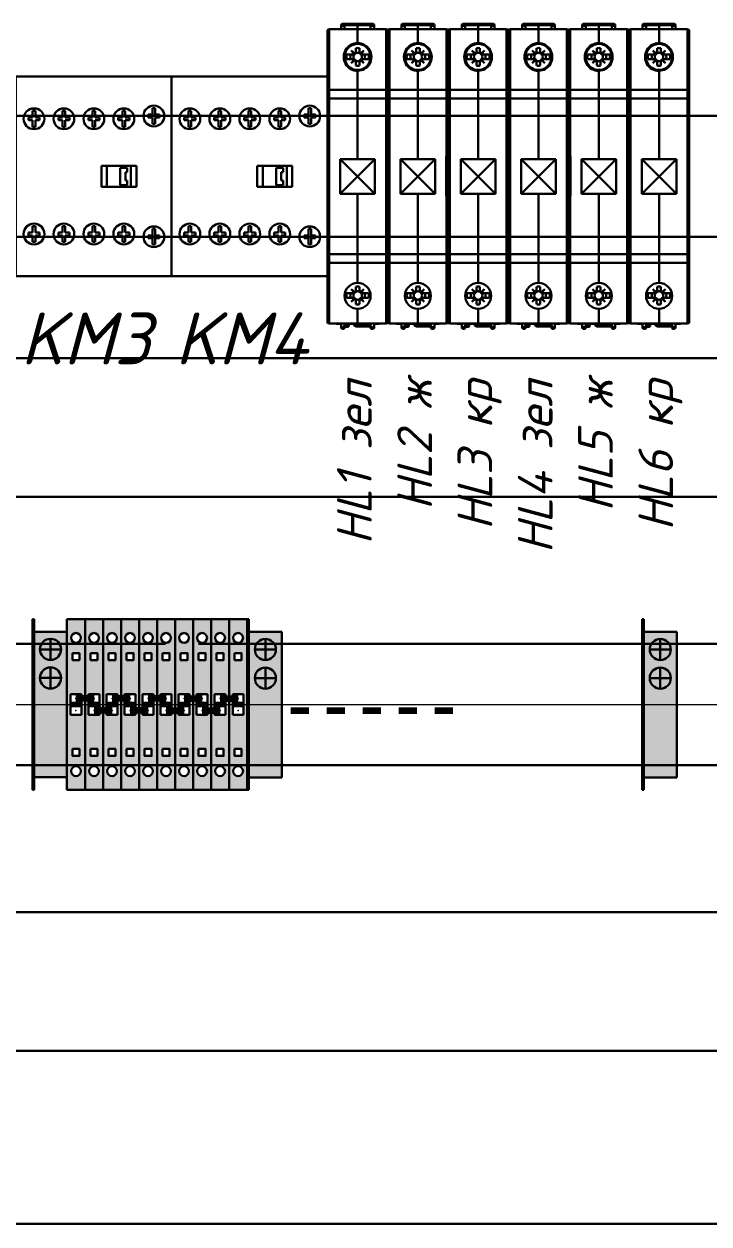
# Model space of a CAD drawing. Header units: millimetres. Extents: x 0 to 53000, y -591 to 24400.
# Drawn here: x 26089 to 26286.7, y 2275 to 2621.5 of the extents above; entities that cross this region are included whole.
import ezdxf
from ezdxf.enums import TextEntityAlignment as Align

# ---------------------------------------------------------------- set-up
doc = ezdxf.new("R2010")
doc.units = ezdxf.units.MM
for name, color, linetype, lineweight in [('КК перф 40х60', 6, 'Continuous', 30), ('Основная', 7, 'Continuous', 30), ('Перемычка', 6, 'Continuous', 140)]:
    doc.layers.add(name, color=color, linetype=linetype, lineweight=lineweight)
doc.layers.add('Привязки', color=2, linetype='Continuous', lineweight=0, plot=False, transparency=0.8)
doc.styles.add('текст', font='isocpeui.ttf')

# ---------------------------------------------------------------- blocks, each defined once
blk = doc.blocks.new('КМ')
at = {"layer": 'Основная'}
for p, q in [((0, 28.8), (0, 28.8)), ((0, 28.8), (0, 25.8)), ((0, 28.8), (1.4, 28.8)), ((0, 28.8), (0, -28.8)), ((1.4, 28.8), (1.4, 28.8)), ((43.6, 28.8), (1.4, 28.8)), ((43.6, 28.8), (43.6, 28.8)), ((45, 28.8), (43.6, 28.8)), ((45, 28.8), (45, 28.8)), ((45, 28.8), (45, 25.8)), ((0, 23.41), (0, 25.8)), ((0, 25.8), (0, 25.8)), ((45, 25.8), (45, 25.8)), ((45, 23.41), (45, 25.8)), ((0, -23.41), (0, 23.41)), ((0, 23.41), (0, 23.41)), ((0, 22.01), (0, 22.01)), ((45, 23.41), (45, 23.41)), ((45, -23.41), (45, 23.41)), ((45, 22.01), (45, 22.01)), ((4.89, 18.91), (5.69, 18.91)), ((4.89, 17.03), (4.89, 18.91)), ((4.89, 18.91), (4.89, 18.91)), ((5.69, 18.91), (5.69, 17.03)), ((5.69, 18.91), (5.69, 18.91)), ((13.53, 18.91), (14.33, 18.91)), ((13.53, 17.03), (13.53, 18.91)), ((13.53, 18.91), (13.53, 18.91)), ((14.33, 18.91), (14.33, 17.03)), ((14.33, 18.91), (14.33, 18.91)), ((22.18, 18.91), (22.98, 18.91)), ((22.18, 17.03), (22.18, 18.91)), ((22.18, 18.91), (22.18, 18.91)), ((22.98, 18.91), (22.98, 17.03)), ((22.98, 18.91), (22.98, 18.91)), ((30.82, 18.91), (31.62, 18.91)), ((30.82, 17.03), (30.82, 18.91)), ((30.82, 18.91), (30.82, 18.91)), ((31.62, 18.91), (31.62, 17.03)), ((31.62, 18.91), (31.62, 18.91)), ((38.29, 17.03), (38.29, 17.83)), ((38.29, 17.83), (39.5, 17.83)), ((38.29, 17.83), (38.29, 17.83)), ((39.5, 19.71), (40.3, 19.71)), ((39.5, 17.83), (39.5, 19.71)), ((39.5, 19.71), (39.5, 19.71)), ((39.5, 17.83), (39.5, 17.83)), ((40.3, 19.71), (40.3, 17.83)), ((40.3, 19.71), (40.3, 19.71)), ((40.3, 17.83), (41.5, 17.83)), ((40.3, 17.83), (40.3, 17.83)), ((41.5, 17.83), (41.5, 17.03)), ((41.5, 17.83), (41.5, 17.83)), ((0, 16.49), (0, 16.49)), ((3.68, 16.23), (3.68, 17.03)), ((3.68, 17.03), (4.89, 17.03)), ((3.68, 17.03), (3.68, 17.03)), ((4.89, 16.23), (3.68, 16.23)), ((3.68, 16.23), (3.68, 16.23)), ((4.89, 17.03), (4.89, 17.03)), ((4.89, 14.35), (4.89, 16.23)), ((4.89, 16.23), (4.89, 16.23)), ((5.69, 14.35), (4.89, 14.35)), ((4.89, 14.35), (4.89, 14.35)), ((5.69, 17.03), (6.89, 17.03)), ((5.69, 17.03), (5.69, 17.03)), ((6.89, 16.23), (5.69, 16.23)), ((5.69, 16.23), (5.69, 14.35)), ((5.69, 16.23), (5.69, 16.23)), ((5.69, 14.35), (5.69, 14.35)), ((6.89, 17.03), (6.89, 16.23)), ((6.89, 17.03), (6.89, 17.03)), ((6.89, 16.23), (6.89, 16.23)), ((12.33, 16.23), (12.33, 17.03)), ((12.33, 17.03), (13.53, 17.03)), ((12.33, 17.03), (12.33, 17.03)), ((13.53, 16.23), (12.33, 16.23)), ((12.33, 16.23), (12.33, 16.23)), ((13.53, 17.03), (13.53, 17.03)), ((13.53, 14.35), (13.53, 16.23)), ((13.53, 16.23), (13.53, 16.23)), ((14.33, 14.35), (13.53, 14.35)), ((13.53, 14.35), (13.53, 14.35)), ((14.33, 17.03), (15.54, 17.03)), ((14.33, 17.03), (14.33, 17.03)), ((15.54, 16.23), (14.33, 16.23)), ((14.33, 16.23), (14.33, 14.35)), ((14.33, 16.23), (14.33, 16.23)), ((14.33, 14.35), (14.33, 14.35)), ((15.54, 17.03), (15.54, 16.23)), ((15.54, 17.03), (15.54, 17.03)), ((15.54, 16.23), (15.54, 16.23)), ((20.98, 16.23), (20.98, 17.03)), ((20.98, 17.03), (22.18, 17.03)), ((20.98, 17.03), (20.98, 17.03)), ((22.18, 16.23), (20.98, 16.23)), ((20.98, 16.23), (20.98, 16.23)), ((22.18, 17.03), (22.18, 17.03)), ((22.18, 14.35), (22.18, 16.23)), ((22.18, 16.23), (22.18, 16.23)), ((22.98, 14.35), (22.18, 14.35)), ((22.18, 14.35), (22.18, 14.35)), ((22.98, 17.03), (24.18, 17.03)), ((22.98, 17.03), (22.98, 17.03)), ((24.18, 16.23), (22.98, 16.23)), ((22.98, 16.23), (22.98, 14.35)), ((22.98, 16.23), (22.98, 16.23)), ((22.98, 14.35), (22.98, 14.35)), ((24.18, 17.03), (24.18, 16.23)), ((24.18, 17.03), (24.18, 17.03)), ((24.18, 16.23), (24.18, 16.23)), ((29.62, 16.23), (29.62, 17.03)), ((29.62, 17.03), (30.82, 17.03)), ((29.62, 17.03), (29.62, 17.03)), ((30.82, 16.23), (29.62, 16.23)), ((29.62, 16.23), (29.62, 16.23)), ((30.82, 17.03), (30.82, 17.03)), ((30.82, 14.35), (30.82, 16.23)), ((30.82, 16.23), (30.82, 16.23)), ((31.62, 14.35), (30.82, 14.35)), ((30.82, 14.35), (30.82, 14.35)), ((31.62, 17.03), (32.83, 17.03)), ((31.62, 17.03), (31.62, 17.03)), ((32.83, 16.23), (31.62, 16.23)), ((31.62, 16.23), (31.62, 14.35)), ((31.62, 16.23), (31.62, 16.23)), ((31.62, 14.35), (31.62, 14.35)), ((32.83, 17.03), (32.83, 16.23)), ((32.83, 17.03), (32.83, 17.03)), ((32.83, 16.23), (32.83, 16.23)), ((39.5, 17.03), (38.29, 17.03)), ((38.29, 17.03), (38.29, 17.03)), ((39.5, 15.15), (39.5, 17.03)), ((39.5, 17.03), (39.5, 17.03)), ((40.3, 15.15), (39.5, 15.15)), ((39.5, 15.15), (39.5, 15.15)), ((41.5, 17.03), (40.3, 17.03)), ((40.3, 17.03), (40.3, 15.15)), ((40.3, 17.03), (40.3, 17.03)), ((40.3, 15.15), (40.3, 15.15)), ((41.5, 17.03), (41.5, 17.03)), ((45, 16.49), (45, 16.49)), ((24.75, -3.04), (24.75, 3.04)), ((34.84, 3.04), (24.75, 3.04)), ((26.33, -3.04), (26.33, 3.04)), ((32.19, 2.5), (30.18, 2.51)), ((30.18, 2.51), (30.18, 2.51)), ((30.18, 2.51), (30.18, -2.5)), ((31.68, -1.21), (31.68, 1.19)), ((31.68, 1.19), (32.19, 1.19)), ((31.68, 1.19), (31.68, 1.19)), ((32.19, 2.5), (32.19, 2.5)), ((32.19, 1.19), (32.19, 2.5)), ((32.19, 1.19), (32.19, 1.19)), ((33.23, 3.04), (33.23, -3.04)), ((34.84, 3.04), (34.84, -3.04)), ((24.75, -3.04), (34.84, -3.04)), ((24.75, -3.04), (24.75, -3.04)), ((26.33, -3.04), (26.33, -3.04)), ((32.19, -2.52), (30.18, -2.5)), ((30.18, -2.5), (30.18, -2.5)), ((32.19, -1.21), (31.68, -1.21)), ((31.68, -1.21), (31.68, -1.21)), ((32.19, -2.52), (32.19, -1.21)), ((32.19, -1.21), (32.19, -1.21)), ((32.19, -2.52), (32.19, -2.52)), ((33.23, -3.04), (33.23, -3.04)), ((34.84, -3.04), (34.84, -3.04)), ((0, -16.49), (0, -16.49)), ((3.68, -17.04), (3.68, -16.24)), ((3.68, -16.24), (4.89, -16.24)), ((3.68, -16.24), (3.68, -16.24)), ((4.89, -17.04), (3.68, -17.04)), ((3.68, -17.04), (3.68, -17.04)), ((4.89, -14.36), (5.69, -14.36)), ((4.89, -16.24), (4.89, -14.36)), ((4.89, -14.36), (4.89, -14.36)), ((4.89, -16.24), (4.89, -16.24)), ((4.89, -18.92), (4.89, -17.04)), ((4.89, -17.04), (4.89, -17.04)), ((5.69, -14.36), (5.69, -16.24)), ((5.69, -14.36), (5.69, -14.36)), ((5.69, -16.24), (6.89, -16.24)), ((5.69, -16.24), (5.69, -16.24)), ((6.89, -17.04), (5.69, -17.04)), ((5.69, -17.04), (5.69, -18.92)), ((5.69, -17.04), (5.69, -17.04)), ((6.89, -16.24), (6.89, -17.04)), ((6.89, -16.24), (6.89, -16.24)), ((6.89, -17.04), (6.89, -17.04)), ((12.33, -17.04), (12.33, -16.24)), ((12.33, -16.24), (13.53, -16.24)), ((12.33, -16.24), (12.33, -16.24)), ((13.53, -17.04), (12.33, -17.04)), ((12.33, -17.04), (12.33, -17.04)), ((13.53, -14.36), (14.33, -14.36)), ((13.53, -16.24), (13.53, -14.36)), ((13.53, -14.36), (13.53, -14.36)), ((13.53, -16.24), (13.53, -16.24)), ((13.53, -18.92), (13.53, -17.04)), ((13.53, -17.04), (13.53, -17.04)), ((14.33, -14.36), (14.33, -16.24)), ((14.33, -14.36), (14.33, -14.36)), ((14.33, -16.24), (15.54, -16.24)), ((14.33, -16.24), (14.33, -16.24)), ((15.54, -17.04), (14.33, -17.04)), ((14.33, -17.04), (14.33, -18.92)), ((14.33, -17.04), (14.33, -17.04)), ((15.54, -16.24), (15.54, -17.04)), ((15.54, -16.24), (15.54, -16.24)), ((15.54, -17.04), (15.54, -17.04)), ((20.98, -17.04), (20.98, -16.24)), ((20.98, -16.24), (22.18, -16.24)), ((20.98, -16.24), (20.98, -16.24)), ((22.18, -17.04), (20.98, -17.04)), ((20.98, -17.04), (20.98, -17.04)), ((22.18, -14.36), (22.98, -14.36)), ((22.18, -16.24), (22.18, -14.36)), ((22.18, -14.36), (22.18, -14.36)), ((22.18, -16.24), (22.18, -16.24)), ((22.18, -18.92), (22.18, -17.04)), ((22.18, -17.04), (22.18, -17.04)), ((22.98, -14.36), (22.98, -16.24)), ((22.98, -14.36), (22.98, -14.36)), ((22.98, -16.24), (24.18, -16.24)), ((22.98, -16.24), (22.98, -16.24)), ((24.18, -17.04), (22.98, -17.04)), ((22.98, -17.04), (22.98, -18.92)), ((22.98, -17.04), (22.98, -17.04)), ((24.18, -16.24), (24.18, -17.04)), ((24.18, -16.24), (24.18, -16.24)), ((24.18, -17.04), (24.18, -17.04)), ((29.62, -17.04), (29.62, -16.24)), ((29.62, -16.24), (30.82, -16.24)), ((29.62, -16.24), (29.62, -16.24)), ((30.82, -17.04), (29.62, -17.04)), ((29.62, -17.04), (29.62, -17.04)), ((30.82, -14.36), (31.62, -14.36)), ((30.82, -16.24), (30.82, -14.36)), ((30.82, -14.36), (30.82, -14.36)), ((30.82, -16.24), (30.82, -16.24)), ((30.82, -18.92), (30.82, -17.04)), ((30.82, -17.04), (30.82, -17.04)), ((31.62, -14.36), (31.62, -16.24)), ((31.62, -14.36), (31.62, -14.36)), ((31.62, -16.24), (32.83, -16.24)), ((31.62, -16.24), (31.62, -16.24)), ((32.83, -17.04), (31.62, -17.04)), ((31.62, -17.04), (31.62, -18.92)), ((31.62, -17.04), (31.62, -17.04)), ((32.83, -16.24), (32.83, -17.04)), ((32.83, -16.24), (32.83, -16.24)), ((32.83, -17.04), (32.83, -17.04)), ((38.29, -17.83), (38.29, -17.03)), ((38.29, -17.03), (39.5, -17.03)), ((38.29, -17.03), (38.29, -17.03)), ((38.29, -17.83), (38.29, -17.03)), ((38.29, -17.03), (39.5, -17.03)), ((38.29, -17.03), (38.29, -17.03)), ((39.5, -15.15), (40.3, -15.15)), ((39.5, -17.03), (39.5, -15.15)), ((39.5, -15.15), (39.5, -15.15)), ((39.5, -15.15), (40.3, -15.15)), ((39.5, -17.03), (39.5, -15.15)), ((39.5, -15.15), (39.5, -15.15)), ((39.5, -17.03), (39.5, -17.03)), ((39.5, -17.03), (39.5, -17.03)), ((40.3, -15.15), (40.3, -17.03)), ((40.3, -15.15), (40.3, -15.15)), ((40.3, -15.15), (40.3, -17.03)), ((40.3, -15.15), (40.3, -15.15)), ((40.3, -17.03), (41.5, -17.03)), ((40.3, -17.03), (40.3, -17.03)), ((40.3, -17.03), (41.5, -17.03)), ((40.3, -17.03), (40.3, -17.03)), ((41.5, -17.03), (41.5, -17.83)), ((41.5, -17.03), (41.5, -17.03)), ((41.5, -17.03), (41.5, -17.83)), ((41.5, -17.03), (41.5, -17.03)), ((45, -16.49), (45, -16.49)), ((0, -17.5), (0, -17.5)), ((5.69, -18.92), (4.89, -18.92)), ((4.89, -18.92), (4.89, -18.92)), ((5.69, -18.92), (5.69, -18.92)), ((14.33, -18.92), (13.53, -18.92)), ((13.53, -18.92), (13.53, -18.92)), ((14.33, -18.92), (14.33, -18.92)), ((22.98, -18.92), (22.18, -18.92)), ((22.18, -18.92), (22.18, -18.92)), ((22.98, -18.92), (22.98, -18.92)), ((31.62, -18.92), (30.82, -18.92)), ((30.82, -18.92), (30.82, -18.92)), ((31.62, -18.92), (31.62, -18.92)), ((39.5, -17.83), (38.29, -17.83)), ((38.29, -17.83), (38.29, -17.83)), ((39.5, -17.83), (38.29, -17.83)), ((38.29, -17.83), (38.29, -17.83)), ((39.5, -19.71), (39.5, -17.83)), ((39.5, -17.83), (39.5, -17.83)), ((39.5, -19.71), (39.5, -17.83)), ((39.5, -17.83), (39.5, -17.83)), ((40.3, -19.71), (39.5, -19.71)), ((39.5, -19.71), (39.5, -19.71)), ((40.3, -19.71), (39.5, -19.71)), ((39.5, -19.71), (39.5, -19.71)), ((41.5, -17.83), (40.3, -17.83)), ((40.3, -17.83), (40.3, -19.71)), ((40.3, -17.83), (40.3, -17.83)), ((41.5, -17.83), (40.3, -17.83)), ((40.3, -17.83), (40.3, -19.71)), ((40.3, -17.83), (40.3, -17.83)), ((40.3, -19.71), (40.3, -19.71)), ((40.3, -19.71), (40.3, -19.71)), ((41.5, -17.83), (41.5, -17.83)), ((41.5, -17.83), (41.5, -17.83)), ((45, -17.5), (45, -17.5)), ((0, -22.01), (0, -22.01)), ((0, -25.8), (0, -23.41)), ((0, -23.41), (0, -23.41)), ((45, -22.01), (45, -22.01)), ((45, -23.41), (45, -23.41)), ((45, -25.8), (45, -23.41)), ((0, -25.8), (0, -28.8)), ((0, -25.8), (0, -25.8)), ((45, -25.8), (45, -25.8)), ((45, -25.8), (45, -28.8)), ((0, -28.8), (0, -28.8)), ((0, -28.8), (1.4, -28.8)), ((43.6, -28.8), (1.4, -28.8)), ((1.4, -28.8), (1.4, -28.8)), ((43.6, -28.8), (43.6, -28.8)), ((45, -28.8), (43.6, -28.8)), ((45, -28.8), (45, -28.8))]:
    blk.add_line(p, q, dxfattribs=at)
for centre, start, end in [((5.29, 16.63), 0, 180), ((13.93, 16.63), 0, 180), ((22.58, 16.63), 0, 180), ((31.22, 16.63), 0, 180), ((39.9, 17.43), 90, 180), ((39.9, 17.43), 180, 0), ((39.9, 17.43), 0, 90), ((5.29, 16.63), 180, 270), ((5.29, 16.63), 270, 0), ((13.93, 16.63), 180, 270), ((13.93, 16.63), 270, 0), ((22.58, 16.63), 180, 270), ((22.58, 16.63), 270, 0), ((31.22, 16.63), 180, 270), ((31.22, 16.63), 270, 0), ((5.29, -16.64), 0, 180), ((13.93, -16.64), 90, 180), ((13.93, -16.64), 0, 90), ((22.58, -16.64), 90, 180), ((22.58, -16.64), 0, 90), ((31.22, -16.64), 0, 180), ((5.29, -16.64), 180, 270), ((5.29, -16.64), 270, 0), ((13.93, -16.64), 180, 0), ((22.58, -16.64), 180, 0), ((31.22, -16.64), 180, 270), ((31.22, -16.64), 270, 0), ((39.9, -17.43), 90, 180), ((39.9, -17.43), 0, 180), ((39.9, -17.43), 0, 90), ((39.9, -17.43), 180, 270), ((39.9, -17.43), 270, 0)]:
    blk.add_arc(centre, 3, start, end, dxfattribs=at)
at = {"layer": 'Основная', "style": 'текст'}
blk.add_attdef('№', text='', height=20, dxfattribs=at).set_placement((20.14, -46.8), align=Align.MIDDLE_CENTER)
blk = doc.blocks.new('1P Лампа Din')
at = {"layer": 'Основная', "color": 7, "linetype": 'Continuous'}
for p, q in [((0, 42.2), (0, 6.61)), ((0.2, 42.4), (0.49, 42.4)), ((0.49, 5.74), (0.49, 42.5)), ((16.91, 42.5), (0.49, 42.5)), ((4.25, 44), (3.95, 43.83)), ((3.95, 42.5), (3.95, 43.83)), ((4.25, 43.5), (3.95, 43.26)), ((4.25, 43.5), (4.25, 44)), ((13.15, 44), (4.25, 44)), ((4.25, 43.5), (4.65, 43.5)), ((4.95, 42.5), (4.95, 43.7)), ((8.7, 42.5), (8.7, 44)), ((8.7, 38.47), (8.7, 42.5)), ((12.45, 42.5), (12.45, 44)), ((12.75, 43.5), (13.45, 43.5)), ((13.45, 43.83), (13.15, 44)), ((13.45, 42.5), (13.45, 43.83)), ((16.91, 5.74), (16.91, 42.5)), ((17.2, 42.4), (16.91, 42.4)), ((17.4, -42.2), (17.4, 42.2)), ((8.7, 38.42), (8.7, 38.47)), ((8.7, 38.42), (8.7, 38.25)), ((5.52, 35.15), (7.7, 35.15)), ((6.88, 36.32), (7.8, 35.26)), ((7.87, 35.46), (6.88, 36.32)), ((7.8, 35.26), (7.9, 35.37)), ((8.18, 35.63), (8.18, 37.02)), ((9.22, 37.02), (9.22, 35.64)), ((9.5, 35.37), (9.6, 35.26)), ((10.52, 36.32), (9.53, 35.46)), ((9.6, 35.26), (10.52, 36.32)), ((9.69, 35.15), (11.89, 35.15)), ((7.71, 33.85), (5.52, 33.85)), ((6.09, 31.51), (6.33, 31.51)), ((7.8, 33.74), (6.88, 32.68)), ((6.88, 32.68), (7.89, 33.55)), ((7.91, 33.63), (7.8, 33.74)), ((8.18, 33.36), (8.18, 31.98)), ((9.22, 33.36), (9.22, 31.98)), ((9.6, 33.74), (9.5, 33.63)), ((9.53, 33.54), (10.52, 32.68)), ((10.52, 32.68), (9.6, 33.74)), ((11.89, 33.85), (9.69, 33.85)), ((8.7, 30.73), (7.8, 30.67)), ((8.7, 30.65), (8.08, 30.6)), ((8.7, 30.75), (8.7, 30.73)), ((8.7, 30.65), (8.7, 30.73)), ((8.7, 30.5), (8.7, 30.65)), ((8.7, 30.65), (9.5, 30.65)), ((8.7, 5), (8.7, 30.5)), ((10.08, 30.81), (9.63, 30.81)), ((0.2, 25), (0.49, 25)), ((16.91, 25), (0.49, 25)), ((17.2, 25), (16.91, 25)), ((0.2, 22.4), (0.49, 22.4)), ((16.91, 22.5), (0.49, 22.5)), ((17.2, 22.4), (16.91, 22.4)), ((0, -6.61), (0, 6.61)), ((0.5, -5.73), (0.5, 5.73)), ((16.9, 5.73), (16.9, -5.73)), ((0, -6.61), (0, -42.2)), ((0.49, -42.5), (0.49, -5.74)), ((8.7, -30.75), (8.7, -5)), ((16.91, -42.5), (16.91, -5.74)), ((0.2, -22.4), (0.49, -22.4)), ((16.91, -22.5), (0.49, -22.5)), ((17.2, -22.4), (16.91, -22.4)), ((0.2, -25), (0.49, -25)), ((16.91, -25), (0.49, -25)), ((17.2, -25), (16.91, -25)), ((5.51, -33.75), (7.7, -33.75)), ((7.87, -33.44), (6.88, -32.58)), ((6.88, -32.58), (7.8, -33.64)), ((7.8, -33.64), (7.9, -33.53)), ((8.18, -33.26), (8.18, -31.88)), ((9.22, -33.26), (9.22, -31.88)), ((9.49, -33.53), (9.6, -33.64)), ((10.52, -32.58), (9.51, -33.45)), ((9.6, -33.64), (10.52, -32.58)), ((9.69, -33.75), (11.88, -33.75)), ((7.7, -35.05), (5.51, -35.05)), ((7.8, -35.16), (6.88, -36.22)), ((6.88, -36.22), (7.87, -35.36)), ((7.9, -35.27), (7.8, -35.16)), ((8.18, -36.92), (8.18, -35.54)), ((9.22, -35.53), (9.22, -36.92)), ((9.6, -35.16), (9.5, -35.27)), ((9.53, -35.36), (10.52, -36.22)), ((10.52, -36.22), (9.6, -35.16)), ((11.88, -35.05), (9.7, -35.05)), ((8.7, -42.5), (8.7, -38.25)), ((0.2, -42.4), (0.49, -42.4)), ((16.91, -42.5), (0.49, -42.5)), ((2.55, -42.6), (2.55, -42.5)), ((2.55, -42.6), (3.95, -42.6)), ((3.95, -43.83), (3.95, -42.5)), ((4.25, -43.5), (3.95, -43.26)), ((4.25, -44), (3.95, -43.83)), ((4.65, -43.5), (4.25, -43.5)), ((4.25, -44), (4.25, -43.5)), ((4.65, -44), (4.25, -44)), ((4.95, -43.7), (4.95, -42.5)), ((5.82, -43.48), (4.95, -43.49)), ((6.12, -42.5), (6.12, -43.18)), ((7.66, -42.6), (6.12, -42.6)), ((7.66, -42.5), (7.66, -42.81)), ((8.33, -43.31), (12.45, -43.38)), ((12.45, -42.5), (12.45, -43.7)), ((13.15, -43.5), (12.75, -43.5)), ((13.15, -44), (12.75, -44)), ((13.15, -43.5), (13.45, -43.26)), ((13.15, -44), (13.15, -43.5)), ((13.15, -44), (13.45, -43.83)), ((13.45, -43.83), (13.45, -42.5)), ((14.85, -42.6), (13.45, -42.6)), ((14.85, -42.6), (14.85, -42.5)), ((17.2, -42.4), (16.91, -42.4))]:
    blk.add_line(p, q, dxfattribs=at)
at = {"layer": 'Основная', "color": 9, "linetype": 'Continuous'}
for p, q in [((4.65, 43.5), (4.65, 44)), ((12.45, 43.7), (4.95, 43.7)), ((12.75, 44), (12.75, 43.5)), ((8.7, 38.43), (8.35, 38.43)), ((6.93, 31), (6.82, 31)), ((7.41, 30.77), (7.34, 30.77)), ((8.89, 30.59), (8.7, 30.59)), ((0.2, -0.96), (0.2, 0.96)), ((2.85, -42.6), (2.85, -42.5)), ((4.65, -44), (4.65, -43.5)), ((5.82, -43.18), (4.95, -43.19)), ((5.82, -42.5), (5.82, -43.18)), ((5.82, -43.18), (6.12, -43.18)), ((5.82, -43.48), (5.82, -43.18)), ((6.5, -42.6), (6.5, -42.5)), ((7.9, -42.81), (7.66, -42.81)), ((7.9, -42.5), (7.9, -42.81)), ((7.9, -42.81), (12.45, -42.88)), ((12.75, -43.5), (12.75, -44)), ((14.55, -42.6), (14.55, -42.5))]:
    blk.add_line(p, q, dxfattribs=at)
at = {"layer": 'Основная'}
for p, q in [((16.91, -42.5), (16.91, 42.5)), ((3.7, -5), (3.7, 5)), ((3.7, 5), (8.7, 5)), ((3.7, -5), (13.7, 5)), ((3.7, 5), (13.7, -5)), ((8.7, 5), (13.7, 5)), ((13.7, 5), (13.7, -5)), ((13.7, -5), (3.7, -5))]:
    blk.add_line(p, q, dxfattribs=at)
at = {"layer": 'Основная', "color": 7, "linetype": 'Continuous'}
for points in [[(6.94, 31.02), (6.91, 31.04), (6.87, 31.06), (6.84, 31.08), (6.82, 31.1), (6.79, 31.12), (6.77, 31.14), (6.75, 31.15), (6.73, 31.16), (6.72, 31.18), (6.7, 31.19), (6.69, 31.2), (6.68, 31.2), (6.68, 31.21), (6.67, 31.21), (6.67, 31.21)], [(7.46, 30.77), (7.4, 30.8), (7.34, 30.82), (7.28, 30.85), (7.22, 30.87), (7.17, 30.9), (7.12, 30.92), (7.07, 30.95), (7.02, 30.97), (6.98, 31), (6.94, 31.02)], [(7.61, 30.72), (7.53, 30.75), (7.46, 30.77)], [(8.7, 30.55), (8.61, 30.55), (8.5, 30.55), (8.4, 30.56), (8.3, 30.57), (8.2, 30.58), (8.1, 30.6), (8.01, 30.62), (7.92, 30.63), (7.84, 30.65), (7.76, 30.68), (7.68, 30.7), (7.61, 30.72)], [(0.03, 1.45), (0.06, 1.39), (0.12, 1.24), (0.17, 1.08), (0.21, 0.93), (0.24, 0.77), (0.26, 0.62), (0.28, 0.46), (0.29, 0.31), (0.3, 0.15), (0.3, 0)], [(0.3, 0), (0.3, -0.14), (0.29, -0.3), (0.28, -0.46), (0.26, -0.62), (0.24, -0.77), (0.21, -0.93), (0.17, -1.08), (0.12, -1.23), (0.06, -1.39), (0.03, -1.45)], [(7.66, -42.81), (7.66, -42.83), (7.66, -42.88), (7.68, -42.93), (7.7, -42.98), (7.72, -43.03), (7.76, -43.08), (7.8, -43.12), (7.85, -43.16), (7.9, -43.2), (7.96, -43.23), (8.02, -43.26), (8.09, -43.28), (8.16, -43.3), (8.23, -43.31), (8.31, -43.31), (8.33, -43.31)]]:
    blk.add_lwpolyline(points, dxfattribs=at)
blk.add_circle((8.7, -34.5), 3.75, dxfattribs=at)
for centre, radius, start, end in [((0.2, 42.2), 0.2, 90, 180), ((0.2, 42.2), 0.2, 98.0214, 100.1321), ((4.65, 43.7), 0.3, 0, 90), ((17.2, 42.2), 0.2, 0, 90), ((8.7, 34.5), 3.75, 270, 237.5106), ((8.7, 34.5), 3.25, 168.463, 191.537), ((8.7, 34.5), 2.12, 162.1391, 197.8609), ((8.7, 34.5), 1.22, 147.8061, 180), ((7.7, 35.35), 0.2, 270, 45.4387), ((7.99, 35.63), 0.2, 225.4387, 0), ((8.7, 34.5), 1.22, 65.0308, 114.9692), ((8.7, 34.5), 2.58, 78.463, 101.537), ((9.41, 35.64), 0.2, 180, 314.427), ((9.69, 35.35), 0.2, 134.427, 270), ((8.7, 34.5), 1.22, 327.8061, 32.1939), ((8.7, 34.5), 2.12, 342.1391, 17.8609), ((8.7, 34.5), 3.25, 348.4677, 11.5323), ((8.7, 34.5), 3.75, 237.5102, 270), ((8.7, 34.5), 1.22, 180, 212.1939), ((7.71, 33.65), 0.2, 313.0821, 90), ((7.99, 33.36), 0.2, 0, 133.0821), ((8.7, 34.5), 1.22, 245.0308, 294.9692), ((8.7, 34.5), 2.58, 258.463, 281.537), ((9.41, 33.36), 0.2, 45.573, 180), ((9.69, 33.65), 0.2, 90, 225.573), ((0.2, 22.2), 0.2, 90, 180), ((17.2, 22.2), 0.2, 0, 90), ((0.2, -22.2), 0.2, 180, 270), ((17.2, -22.2), 0.2, 270, 0), ((8.7, -34.4), 3.25, 168.4677, 191.5323), ((8.7, -34.4), 2.12, 162.1391, 197.8609), ((8.7, -34.4), 1.22, 147.8061, 212.1939), ((7.7, -33.55), 0.2, 270, 45.573), ((7.99, -33.26), 0.2, 225.573, 0), ((8.7, -34.4), 1.22, 65.0308, 114.9692), ((8.7, -34.4), 2.58, 78.463, 101.537), ((9.41, -33.26), 0.2, 180, 313.0821), ((9.69, -33.55), 0.2, 133.0821, 270), ((8.7, -34.4), 1.22, 0, 32.1939), ((8.7, -34.4), 1.22, 327.8061, 0), ((8.7, -34.4), 2.12, 342.1391, 17.8609), ((8.7, -34.4), 3.25, 348.463, 11.537), ((7.7, -35.25), 0.2, 314.427, 90), ((7.99, -35.54), 0.2, 0, 134.427), ((8.7, -34.4), 1.22, 245.0308, 294.9692), ((8.7, -34.4), 2.58, 258.463, 281.537), ((9.41, -35.53), 0.2, 45.4387, 180), ((9.7, -35.25), 0.2, 90, 225.4387), ((0.2, -42.2), 0.2, 180, 270), ((4.65, -43.7), 0.3, 270, 0), ((5.82, -43.18), 0.3, 270.5773, 0.0001), ((12.75, -43.7), 0.3, 180, 270), ((17.2, -42.2), 0.2, 270, 0)]:
    blk.add_arc(centre, radius, start, end, dxfattribs=at)
at = {"layer": 'Основная', "color": 9, "linetype": 'Continuous'}
for centre, radius, start, end in [((8.66, 33.99), 3.43, 248.4437, 251.0613), ((8.72, 34.26), 3.71, 269.0949, 269.6269), ((-3.27, 0.06), 3.63, 25.1846, 25.5893), ((-3.27, -0.06), 3.63, 334.4106, 334.8154)]:
    blk.add_arc(centre, radius, start, end, dxfattribs=at)
at = {"layer": 'Основная', "color": 7, "linetype": 'Continuous'}
for centre, major_axis, ratio, start_param, end_param in [((4.65, 43.08), (0, 0.424), 0.707107, -1.570796, 0), ((12.75, 43.08), (0, -0.424), 0.707107, 3.141593, 4.712389), ((8.7, 34.48), (-0.96, 3.84), 0.999989, -0.244062, 2.364686), ((8.7, 34.48), (0, 4.02), 0.99999, 0, 3.141593), ((8.7, 34.48), (0, 3.98), 0.999992, -3.141593, 0), ((8.7, 34.48), (0.49, 3.9), 0.999992, -2.464465, 0.123964), ((8.69, 34.14), (0.08, 3.61), 0.995002, 2.648644, 2.797291), ((4.65, -43.08), (0, 0.424), 0.707107, 3.141593, 4.712389), ((12.75, -43.08), (0, -0.424), 0.707107, -1.570796, 0)]:
    blk.add_ellipse(centre, major_axis=major_axis, ratio=ratio, start_param=start_param, end_param=end_param, dxfattribs=at)
for points, knots in [([(6.33, 31.51), (6.33, 31.51), (6.33, 31.51), (6.32, 31.51), (6.32, 31.5), (6.32, 31.5), (6.32, 31.49), (6.32, 31.49), (6.32, 31.48), (6.33, 31.47), (6.35, 31.45), (6.37, 31.42), (6.4, 31.39), (6.43, 31.36), (6.47, 31.32), (6.54, 31.26), (6.64, 31.19), (6.77, 31.09), (6.87, 31.03), (6.93, 31)], [0, 0, 0, 0, 0.007018, 0.012553, 0.017389, 0.022644, 0.029231, 0.037639, 0.048102, 0.06074, 0.092744, 0.133867, 0.184095, 0.243299, 0.311264, 0.3877, 0.564453, 0.769976, 1, 1, 1, 1]), ([(6.69, 31.34), (6.64, 31.36), (6.58, 31.39), (6.5, 31.44), (6.45, 31.46), (6.41, 31.48), (6.38, 31.5), (6.35, 31.51), (6.34, 31.51), (6.33, 31.51)], [0, 0, 0, 0, 0.379747, 0.538845, 0.676267, 0.791342, 0.883621, 0.952977, 1, 1, 1, 1]), ([(7.54, 30.72), (7.54, 30.72), (7.53, 30.72), (7.52, 30.72), (7.51, 30.72), (7.48, 30.73), (7.46, 30.74), (7.44, 30.74), (7.4, 30.75), (7.36, 30.77), (7.3, 30.79), (7.25, 30.81), (7.19, 30.83), (7.12, 30.86), (7.02, 30.9), (6.91, 30.95), (6.8, 31.01), (6.73, 31.05), (6.7, 31.07)], [0, 0, 0, 0, 0.005458, 0.013291, 0.03389, 0.058559, 0.085593, 0.114115, 0.143649, 0.204724, 0.267565, 0.331589, 0.39648, 0.46205, 0.594753, 0.729025, 0.864326, 1, 1, 1, 1]), ([(7.41, 30.77), (7.42, 30.77), (7.43, 30.76), (7.46, 30.75), (7.48, 30.75), (7.49, 30.74), (7.5, 30.74), (7.51, 30.73), (7.52, 30.73), (7.53, 30.73), (7.53, 30.72), (7.53, 30.72), (7.54, 30.72), (7.54, 30.72), (7.54, 30.72), (7.54, 30.72), (7.54, 30.72), (7.54, 30.72), (7.54, 30.72), (7.54, 30.72)], [0, 0, 0, 0, 0.177438, 0.349744, 0.514857, 0.593714, 0.669295, 0.740714, 0.806733, 0.865693, 0.915298, 0.935731, 0.952732, 0.965958, 0.975151, 0.98038, 0.983704, 0.989826, 1, 1, 1, 1]), ([(9.63, 30.81), (9.62, 30.81), (9.6, 30.81), (9.57, 30.8), (9.54, 30.8), (9.47, 30.79), (9.39, 30.78), (9.27, 30.76), (9.13, 30.75), (8.94, 30.73), (8.8, 30.73), (8.7, 30.73)], [0, 0, 0, 0, 0.023304, 0.05548, 0.095738, 0.143181, 0.255996, 0.387171, 0.531126, 0.683471, 1, 1, 1, 1]), ([(8.7, 30.65), (8.76, 30.65), (8.88, 30.65), (9.06, 30.66), (9.2, 30.68), (9.31, 30.7), (9.38, 30.72), (9.45, 30.73), (9.5, 30.75), (9.54, 30.76), (9.56, 30.77), (9.58, 30.77), (9.6, 30.78), (9.62, 30.79), (9.63, 30.79), (9.64, 30.8), (9.64, 30.8), (9.64, 30.8), (9.64, 30.8), (9.64, 30.81), (9.64, 30.81), (9.64, 30.81), (9.63, 30.81), (9.63, 30.81), (9.63, 30.81)], [0, 0, 0, 0, 0.186183, 0.368913, 0.543145, 0.625037, 0.702028, 0.772811, 0.835875, 0.863994, 0.889549, 0.912325, 0.932118, 0.948739, 0.962035, 0.971902, 0.975546, 0.978354, 0.981777, 0.98313, 0.984932, 0.987454, 0.990789, 1, 1, 1, 1]), ([(8.7, 30.59), (8.72, 30.59), (8.76, 30.59), (8.8, 30.59), (8.82, 30.59)], [0, 0, 0, 0, 0.516289, 1, 1, 1, 1]), ([(8.82, 30.59), (8.9, 30.59), (9.07, 30.59), (9.4, 30.63), (9.82, 30.72), (10.3, 30.89), (10.61, 31.05), (10.76, 31.14)], [0, 0, 0, 0, 0.121776, 0.244126, 0.491017, 0.74288, 1, 1, 1, 1]), ([(0, 24.99), (0, 24.99), (0, 24.99), (0, 24.99), (0.01, 24.99), (0.02, 24.99), (0.02, 24.99), (0.03, 24.99), (0.05, 24.99), (0.06, 24.99), (0.09, 25), (0.12, 25), (0.16, 25), (0.19, 25), (0.2, 25)], [0, 0, 0, 0, 0.005895, 0.020644, 0.044651, 0.077778, 0.119734, 0.170138, 0.228512, 0.294299, 0.445542, 0.618083, 0.805291, 1, 1, 1, 1]), ([(17.4, 24.99), (17.4, 24.99), (17.4, 24.99), (17.4, 24.99), (17.39, 24.99), (17.38, 24.99), (17.38, 24.99), (17.37, 24.99), (17.35, 24.99), (17.34, 24.99), (17.31, 25), (17.28, 25), (17.24, 25), (17.21, 25), (17.2, 25)], [0, 0, 0, 0, 0.005889, 0.020641, 0.044648, 0.077774, 0.119731, 0.170135, 0.228509, 0.294297, 0.44554, 0.618082, 0.805291, 1, 1, 1, 1]), ([(0.03, 1.45), (0.02, 1.47), (0, 1.52), (0, 1.57), (0, 1.6)], [0, 0, 0, 0, 0.495069, 1, 1, 1, 1]), ([(0.03, -1.45), (0.02, -1.47), (0, -1.52), (0, -1.57), (0, -1.6)], [0, 0, 0, 0, 0.49507, 1, 1, 1, 1]), ([(0, -24.99), (0, -24.99), (0, -24.99), (0, -24.99), (0.01, -24.99), (0.02, -24.99), (0.02, -24.99), (0.03, -24.99), (0.05, -24.99), (0.06, -24.99), (0.09, -25), (0.12, -25), (0.16, -25), (0.19, -25), (0.2, -25)], [0, 0, 0, 0, 0.005895, 0.020644, 0.044651, 0.077778, 0.119734, 0.170138, 0.228512, 0.294299, 0.445542, 0.618083, 0.805291, 1, 1, 1, 1]), ([(17.4, -24.99), (17.4, -24.99), (17.4, -24.99), (17.4, -24.99), (17.39, -24.99), (17.38, -24.99), (17.38, -24.99), (17.37, -24.99), (17.35, -24.99), (17.34, -24.99), (17.31, -25), (17.28, -25), (17.24, -25), (17.21, -25), (17.2, -25)], [0, 0, 0, 0, 0.005889, 0.020641, 0.044648, 0.077774, 0.119731, 0.170135, 0.228509, 0.294297, 0.44554, 0.618082, 0.805291, 1, 1, 1, 1])]:
    blk.add_open_spline(points, degree=3, knots=knots, dxfattribs=at)
at = {"layer": 'Основная', "color": 9, "linetype": 'Continuous'}
for points, knots in [([(6.67, 31.21), (6.66, 31.22), (6.65, 31.23), (6.63, 31.25), (6.61, 31.27), (6.6, 31.28), (6.59, 31.29), (6.59, 31.3), (6.59, 31.3), (6.59, 31.31), (6.59, 31.31), (6.6, 31.31), (6.6, 31.31), (6.6, 31.31)], [0, 0, 0, 0, 0.240117, 0.4434, 0.609549, 0.738805, 0.832444, 0.867128, 0.895132, 0.918769, 0.941698, 0.967862, 1, 1, 1, 1]), ([(6.6, 31.31), (6.6, 31.31), (6.61, 31.31), (6.63, 31.31), (6.65, 31.3), (6.69, 31.29), (6.73, 31.27), (6.79, 31.25), (6.88, 31.21), (6.95, 31.18), (7, 31.16)], [0, 0, 0, 0, 0.019291, 0.044246, 0.111993, 0.203835, 0.319392, 0.457899, 0.618335, 1, 1, 1, 1]), ([(7.4, 30.8), (7.31, 30.83), (7.16, 30.9), (6.96, 31.01), (6.81, 31.1), (6.72, 31.17), (6.69, 31.2), (6.67, 31.21)], [0, 0, 0, 0, 0.31596, 0.595391, 0.826826, 0.921237, 1, 1, 1, 1]), ([(8.67, 30.55), (8.47, 30.55), (8.09, 30.59), (7.72, 30.68), (7.54, 30.74)], [0, 0, 0, 0, 0.512397, 1, 1, 1, 1]), ([(0.01, 1.61), (0.04, 1.55), (0.09, 1.43), (0.15, 1.25), (0.21, 1.06), (0.25, 0.86), (0.28, 0.66), (0.31, 0.37), (0.31, 0.15), (0.31, 0)], [0, 0, 0, 0, 0.113595, 0.22929, 0.348496, 0.47193, 0.599594, 0.730886, 1, 1, 1, 1]), ([(0.31, 0), (0.31, -0.15), (0.31, -0.37), (0.28, -0.66), (0.25, -0.86), (0.21, -1.06), (0.15, -1.25), (0.09, -1.43), (0.04, -1.55), (0.01, -1.61)], [0, 0, 0, 0, 0.269114, 0.400406, 0.52807, 0.651504, 0.77071, 0.886405, 1, 1, 1, 1]), ([(7.9, -42.81), (7.9, -42.84), (7.91, -42.92), (7.94, -43.02), (7.99, -43.11), (8.04, -43.19), (8.11, -43.24), (8.18, -43.28), (8.25, -43.31), (8.3, -43.31), (8.33, -43.31)], [0, 0, 0, 0, 0.154622, 0.302409, 0.439693, 0.566093, 0.683071, 0.7928, 0.897644, 1, 1, 1, 1])]:
    blk.add_open_spline(points, degree=3, knots=knots, dxfattribs=at)
at = {"layer": 'Основная', "style": 'текст'}
blk.add_attdef('№', text='', height=20, dxfattribs=at).set_placement((7.75, -58.95), align=Align.MIDDLE_CENTER)
blk = doc.blocks.new('КПИ 2-2.5')
at = {"layer": 'Основная'}
for p, q in [((0, -24.65), (0, 24.65)), ((0, 24.65), (5.2, 24.65)), ((5.2, 24.65), (5.2, -24.65)), ((2.6, 3), (1.025, 3)), ((1.025, 3), (1.025, 0)), ((1.025, 0.5), (4.175, 0.5)), ((1.025, 0.5), (4.175, 0.5)), ((1.025, 0), (1.025, -3)), ((4.175, 3), (2.6, 3)), ((4.175, 3), (4.175, 0)), ((4.175, 0), (4.175, -3)), ((4.175, -0.5), (1.025, -0.5)), ((1.025, -0.5), (4.175, -0.5)), ((2.6, -3), (1.025, -3)), ((4.175, -3), (2.6, -3)), ((5.2, -24.65), (0, -24.65))]:
    blk.add_line(p, q, dxfattribs=at)
for points in [[(1.6, 14.825), (3.6, 14.825), (3.6, 12.825), (1.6, 12.825)], [(1.6, -12.825), (3.6, -12.825), (3.6, -14.825), (1.6, -14.825)]]:
    blk.add_lwpolyline(points, close=True, dxfattribs=at)
for centre in [(2.6, 19.2375), (2.6, -19.2375)]:
    blk.add_circle(centre, 1.4187, dxfattribs=at)
blk = doc.blocks.new('КПИ 2-2.5 синяя')
at = {"layer": 'Основная', "true_color": 0x22346e}
h = blk.add_hatch(color=159, dxfattribs=at)
h.dxf.hatch_style = 1
h.paths.add_polyline_path([(5.2, 24.65), (0, 24.65), (0, -24.65), (5.2, -24.65)])
h.paths.add_polyline_path([(4.17, 3), (4.17, 0), (4.17, -3), (2.6, -3), (1.03, -3), (1.03, 0), (1.03, 3), (2.6, 3)], flags=16)
h.paths.add_polyline_path([(1.6, 12.82), (1.6, 14.82), (3.6, 14.82), (3.6, 12.82)], flags=16)
h.paths.add_polyline_path([(1.18, 19.24, -1), (4.02, 19.24, -1)], flags=16)
h.paths.add_polyline_path([(3.6, -12.82), (3.6, -14.82), (1.6, -14.82), (1.6, -12.82)], flags=16)
h.paths.add_polyline_path([(4.02, -19.24, -1), (1.18, -19.24, -1)], flags=16)
at = {"layer": 'Привязки'}
for centre in [(2.6, 1.75), (2.6, -1.75)]:
    blk.add_circle(centre, 0.00000908, dxfattribs=at)
for p in [(2.6, 1.75), (2.6, 1.75), (2.6, 1.75), (2.6, 1.75), (2.6, 1.75), (2.6, 1.75), (2.6, -1.75), (2.6, -1.75), (2.6, -1.75), (2.6, -1.75), (2.6, -1.75), (2.6, -1.75)]:
    blk.add_point(p, dxfattribs=at)
at = {"layer": 'Основная'}
blk.add_blockref('КПИ 2-2.5', (0, 0), dxfattribs=at)
blk = doc.blocks.new('Стопор на DIN')
at = {"layer": 'Основная', "true_color": 0x939598}
h = blk.add_hatch(color=252, dxfattribs=at)
h.dxf.hatch_style = 1
h.paths.add_polyline_path([(0, 21), (-9.5, 21), (-9.5, -21), (0, -21)])
at = {"layer": 'Основная'}
for p, q in [((-9.5, -21), (-9.5, 21)), ((-9.5, 21), (0, 21)), ((0, 21), (0, -21)), ((-4.75, 18.97), (-4.75, 12.87)), ((-4.75, 15.92), (-7.8, 15.92)), ((-7.8, 15.92), (-1.7, 15.92)), ((-4.75, 10.71), (-4.75, 4.6)), ((-7.8, 7.66), (-1.7, 7.66)), ((-9.5, -21), (0, -21))]:
    blk.add_line(p, q, dxfattribs=at)
for centre in [(-4.75, 15.92), (-4.75, 7.66)]:
    blk.add_circle(centre, 3.05, dxfattribs=at)
blk = doc.blocks.new('Заглушка КПИ серая 1.5-2.5')
at = {"layer": 'Основная', "true_color": 0x939598}
h = blk.add_hatch(color=252, dxfattribs=at)
h.dxf.hatch_style = 1
h.paths.add_polyline_path([(0, -24.65), (0.5, -24.65), (0.5, 24.65), (0, 24.65)])
at = {"layer": 'Основная'}
for p, q in [((0, 24.65), (0, -24.65)), ((0.5, 24.65), (0, 24.65)), ((0.5, -24.65), (0.5, 24.65)), ((0, -24.65), (0.5, -24.65))]:
    blk.add_line(p, q, dxfattribs=at)
blk = doc.blocks.new('Заглушка КПИ синяя 1.5-2.5')
at = {"layer": 'Основная'}
h = blk.add_hatch(color=5, dxfattribs=at)
h.dxf.hatch_style = 1
h.paths.add_polyline_path([(0, -24.65), (0.5, -24.65), (0.5, 24.65), (0, 24.65)])
for p, q in [((0, 24.65), (0, -24.65)), ((0.5, 24.65), (0, 24.65)), ((0.5, -24.65), (0.5, 24.65)), ((0, -24.65), (0.5, -24.65))]:
    blk.add_line(p, q, dxfattribs=at)

msp = doc.modelspace()

# ---------------------------------------------------------------- linework, layer by layer
at = {"layer": 'КК перф 40х60'}
for p, q in [((26449.8403, 2525), (25979.8403, 2525.00006)), ((25979.8403, 2485), (26449.8403, 2485)), ((26214.8403, 2365), (25979.8403, 2365)), ((26214.8403, 2365), (26449.8403, 2365)), ((25939.8403, 2325), (26214.8403, 2325)), ((26489.8403, 2325), (26214.8403, 2325))]:
    msp.add_line(p, q, dxfattribs=at)
at = {"layer": 'Основная'}
for p, q in [((26079.8403, 2595.00001), (26104.8403, 2595.00001)), ((26104.8403, 2595.00001), (26129.8403, 2595.00001)), ((26129.8403, 2595.00001), (26154.8403, 2595.00001)), ((26154.8403, 2595.00001), (26179.8403, 2595.00001)), ((26179.8403, 2595.00001), (26204.8403, 2595.00001)), ((26204.8403, 2595.00001), (26229.8403, 2595.00001)), ((26229.8403, 2595.00001), (26254.8403, 2595.00001)), ((26254.8403, 2595.00001), (26279.8403, 2595.00001)), ((26279.8403, 2595.00001), (26304.8403, 2595.00001)), ((26079.8403, 2560.00001), (26104.8403, 2560.00001)), ((26104.8403, 2560.00001), (26129.8403, 2560.00001)), ((26129.8403, 2560.00001), (26154.8403, 2560.00001)), ((26154.8403, 2560.00001), (26179.8403, 2560.00001)), ((26179.8403, 2560.00001), (26204.8403, 2560.00001)), ((26204.8403, 2560.00001), (26229.8403, 2560.00001)), ((26229.8403, 2560.00001), (26254.8403, 2560.00001)), ((26254.8403, 2560.00001), (26279.8403, 2560.00001)), ((26279.8403, 2560.00001), (26304.8403, 2560.00001)), ((26079.8403, 2442.5), (26104.8403, 2442.5)), ((26104.8403, 2442.5), (26129.8403, 2442.5)), ((26139.3403, 2442.5), (26164.3403, 2442.5)), ((26141.3776, 2442.49999), (26204.3403, 2442.49999)), ((26164.3403, 2442.5), (26189.3403, 2442.5)), ((26189.3403, 2442.5), (26214.3403, 2442.5)), ((26189.7653, 2442.49999), (26214.7653, 2442.49999)), ((26204.8403, 2442.5), (26229.8403, 2442.5)), ((26219.8403, 2442.49999), (26244.8403, 2442.49999)), ((26229.8403, 2442.5), (26254.8403, 2442.5)), ((26244.8403, 2442.49999), (26279.8403, 2442.5)), ((26279.8403, 2442.5), (26304.8403, 2442.5)), ((26079.8403, 2407.5), (26104.8403, 2407.50001)), ((26104.8403, 2407.5), (26129.8403, 2407.50001)), ((26113.76919, 2407.49998), (26176.73189, 2407.49998)), ((26139.3403, 2407.5), (26164.3403, 2407.50001)), ((26164.3403, 2407.5), (26189.3403, 2407.50001)), ((26174.8134, 2407.5), (26214.7653, 2407.5)), ((26189.3403, 2407.5), (26214.3403, 2407.50001)), ((26204.8403, 2407.5), (26229.8403, 2407.50001)), ((26219.8403, 2407.49999), (26244.8403, 2407.5)), ((26229.8403, 2407.5), (26254.8403, 2407.50001)), ((26244.8403, 2407.49999), (26279.8403, 2407.5)), ((26279.8403, 2407.5), (26304.8403, 2407.50001)), ((26489.8403, 2275), (25939.8403, 2275))]:
    msp.add_line(p, q, dxfattribs=at)
at = {"layer": 'Перемычка'}
for p, q in [((26109.17761, 2426.75), (26103.97762, 2426.75001)), ((26119.57761, 2426.75001), (26114.37762, 2426.75002)), ((26129.97761, 2426.75002), (26124.77762, 2426.75001)), ((26135.18841, 2426.74999), (26140.3884, 2426.74999)), ((26145.58841, 2426.74999), (26150.78842, 2426.74999)), ((26114.37761, 2423.25002), (26109.1776, 2423.25001)), ((26124.77761, 2423.25001), (26119.57762, 2423.25001)), ((26129.9884, 2423.24999), (26135.18841, 2423.24998)), ((26140.38841, 2423.25), (26145.5884, 2423.24999)), ((26165.9884, 2423.25002), (26171.1884, 2423.25002)), ((26176.38841, 2423.25002), (26181.58841, 2423.25002)), ((26186.78841, 2423.25001), (26191.98841, 2423.25002)), ((26197.18841, 2423.25002), (26202.38842, 2423.25002)), ((26207.58841, 2423.25002), (26212.78842, 2423.25002))]:
    msp.add_line(p, q, dxfattribs=at)
at = {"layer": 'Привязки'}
for p, q in [((24502.11543, 2525), (26793.83296, 2525)), ((24502.11543, 2425), (26793.83296, 2425)), ((24502.11543, 2325), (26793.83296, 2325))]:
    msp.add_line(p, q, dxfattribs=at)

# ---------------------------------------------------------------- block references
at = {"layer": 'Основная'}
ref = msp.add_blockref('КМ', (26086.5676, 2577.50001), dxfattribs=at)
ref.add_attrib('№', 'KM3', dxfattribs={"layer": '0', "height": 15, "style": 'текст'}).set_placement((26106.71168, 2530.7026), align=Align.MIDDLE_CENTER)
ref = msp.add_blockref('КМ', (26131.5676, 2577.50001), dxfattribs=at)
ref.add_attrib('№', 'KM4', dxfattribs={"layer": '0', "height": 15, "style": 'текст'}).set_placement((26151.71168, 2530.7026), align=Align.MIDDLE_CENTER)
at = {"layer": 'Основная', "lineweight": -3}
for name, p in [('КПИ 2-2.5 синяя', (26101.3776, 2425)), ('КПИ 2-2.5 синяя', (26101.3776, 2425)), ('КПИ 2-2.5 синяя', (26106.5776, 2425)), ('КПИ 2-2.5 синяя', (26111.7776, 2425.00001)), ('КПИ 2-2.5 синяя', (26116.9776, 2425)), ('КПИ 2-2.5 синяя', (26122.1776, 2425)), ('КПИ 2-2.5 синяя', (26127.3776, 2425.00001)), ('КПИ 2-2.5 синяя', (26132.5776, 2425.00001)), ('КПИ 2-2.5 синяя', (26137.7776, 2425)), ('КПИ 2-2.5 синяя', (26142.9776, 2425.00001)), ('КПИ 2-2.5 синяя', (26148.1776, 2425)), ('КПИ 2-2.5 синяя', (26148.1776, 2425)), ('Стопор на DIN', (26101.3776, 2425)), ('Стопор на DIN', (26163.3884, 2424.96175)), ('Стопор на DIN', (26277.3884, 2424.96175))]:
    msp.add_blockref(name, p, dxfattribs=at)
at = {"layer": 'Перемычка'}
ref = msp.add_blockref('1P Лампа Din', (26176.5676, 2577.50001), dxfattribs=at)
ref.add_attrib('№', 'HL1 зел', dxfattribs={"layer": 'Основная', "height": 10, "rotation": 90, "style": 'текст'}).set_placement((26184.321, 2518.55419), align=Align.MIDDLE_RIGHT)
ref = msp.add_blockref('1P Лампа Din', (26193.9676, 2577.50001), dxfattribs=at)
ref.add_attrib('№', 'HL2 ж', dxfattribs={"layer": 'Основная', "height": 10, "rotation": 90, "style": 'текст'}).set_placement((26201.721, 2518.55419), align=Align.MIDDLE_RIGHT)
ref = msp.add_blockref('1P Лампа Din', (26211.3676, 2577.50001), dxfattribs=at)
ref.add_attrib('№', 'HL3 кр', dxfattribs={"layer": 'Основная', "height": 10, "rotation": 90, "style": 'текст'}).set_placement((26219.121, 2518.55419), align=Align.MIDDLE_RIGHT)
ref = msp.add_blockref('1P Лампа Din', (26228.7676, 2577.50001), dxfattribs=at)
ref.add_attrib('№', 'HL4 зел', dxfattribs={"layer": 'Основная', "height": 10, "rotation": 90, "style": 'текст'}).set_placement((26236.521, 2518.55419), align=Align.MIDDLE_RIGHT)
ref = msp.add_blockref('1P Лампа Din', (26246.1676, 2577.50001), dxfattribs=at)
ref.add_attrib('№', 'HL5 ж', dxfattribs={"layer": 'Основная', "height": 10, "rotation": 90, "style": 'текст'}).set_placement((26253.921, 2518.55419), align=Align.MIDDLE_RIGHT)
ref = msp.add_blockref('1P Лампа Din', (26263.5676, 2577.50001), dxfattribs=at)
ref.add_attrib('№', 'HL6 кр', dxfattribs={"layer": 'Основная', "height": 10, "rotation": 90, "style": 'текст'}).set_placement((26271.321, 2518.55419), align=Align.MIDDLE_RIGHT)
for name, p in [('Заглушка КПИ серая 1.5-2.5', (26091.3776, 2425)), ('Заглушка КПИ синяя 1.5-2.5', (26153.3776, 2425.00002)), ('Заглушка КПИ серая 1.5-2.5', (26267.3884, 2425.00001))]:
    msp.add_blockref(name, p, dxfattribs=at)

doc.saveas('drawing.dxf')
